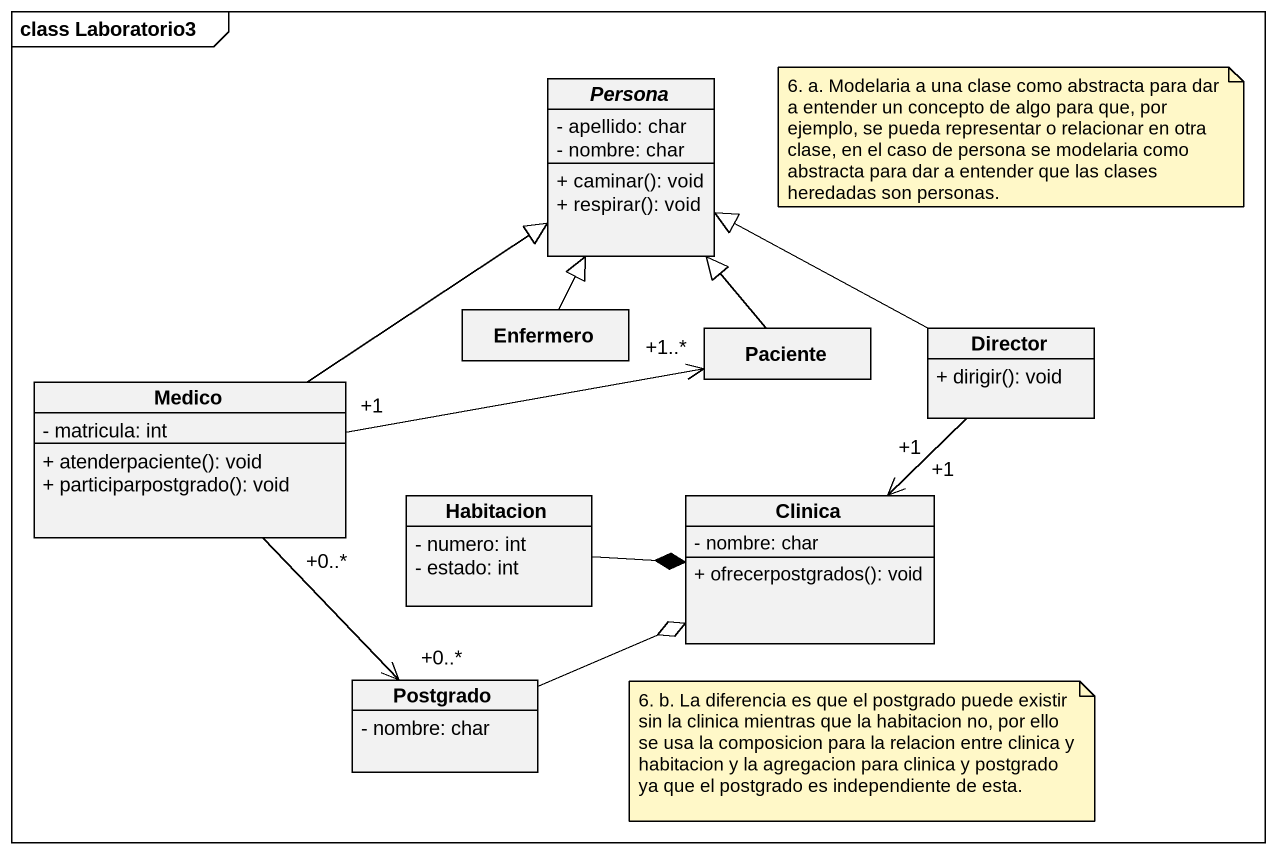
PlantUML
@startuml
mainframe class Laboratorio3
hide circle
hide empty members
skinparam classAttributeIconSize 0
abstract class Persona {
  - apellido: char
  - nombre: char
  + caminar(): void
  + respirar(): void
}
class Enfermero
class Paciente
class Director {
  + dirigir(): void
}
class Medico {
  - matricula: int
  + atenderpaciente(): void
  + participarpostgrado(): void
}
class Habitacion {
  - numero: int
  - estado: int
}
class Clinica {
  - nombre: char
  + ofrecerpostgrados(): void
}
class Postgrado {
  - nombre: char
}
Enfermero -up-|> Persona
Paciente -up-|> Persona
Director -left-|> Persona
Director "+1" --> "+1" Clinica
Medico -up-|> Persona
Medico "+1" -right-> "+1..*" Paciente
Medico "+0..*" --> "+0..*" Postgrado
Habitacion -right-* Clinica
Postgrado -right-o Clinica
note as N1
  6. a. Modelaria a una clase como abstracta para dar a entender un concepto de algo para que, por ejemplo, se pueda representar o relacionar en otra clase, en el caso de persona se modelaria como abstracta para dar a entender que las clases heredadas son personas.
end note
note as N2
  6. b. La diferencia es que el postgrado puede existir sin la clinica mientras que la habitacion no, por ello se usa la composicion para la relacion entre clinica y habitacion y la agregacion para clinica y postgrado ya que el postgrado es independiente de esta.
end note
@enduml
